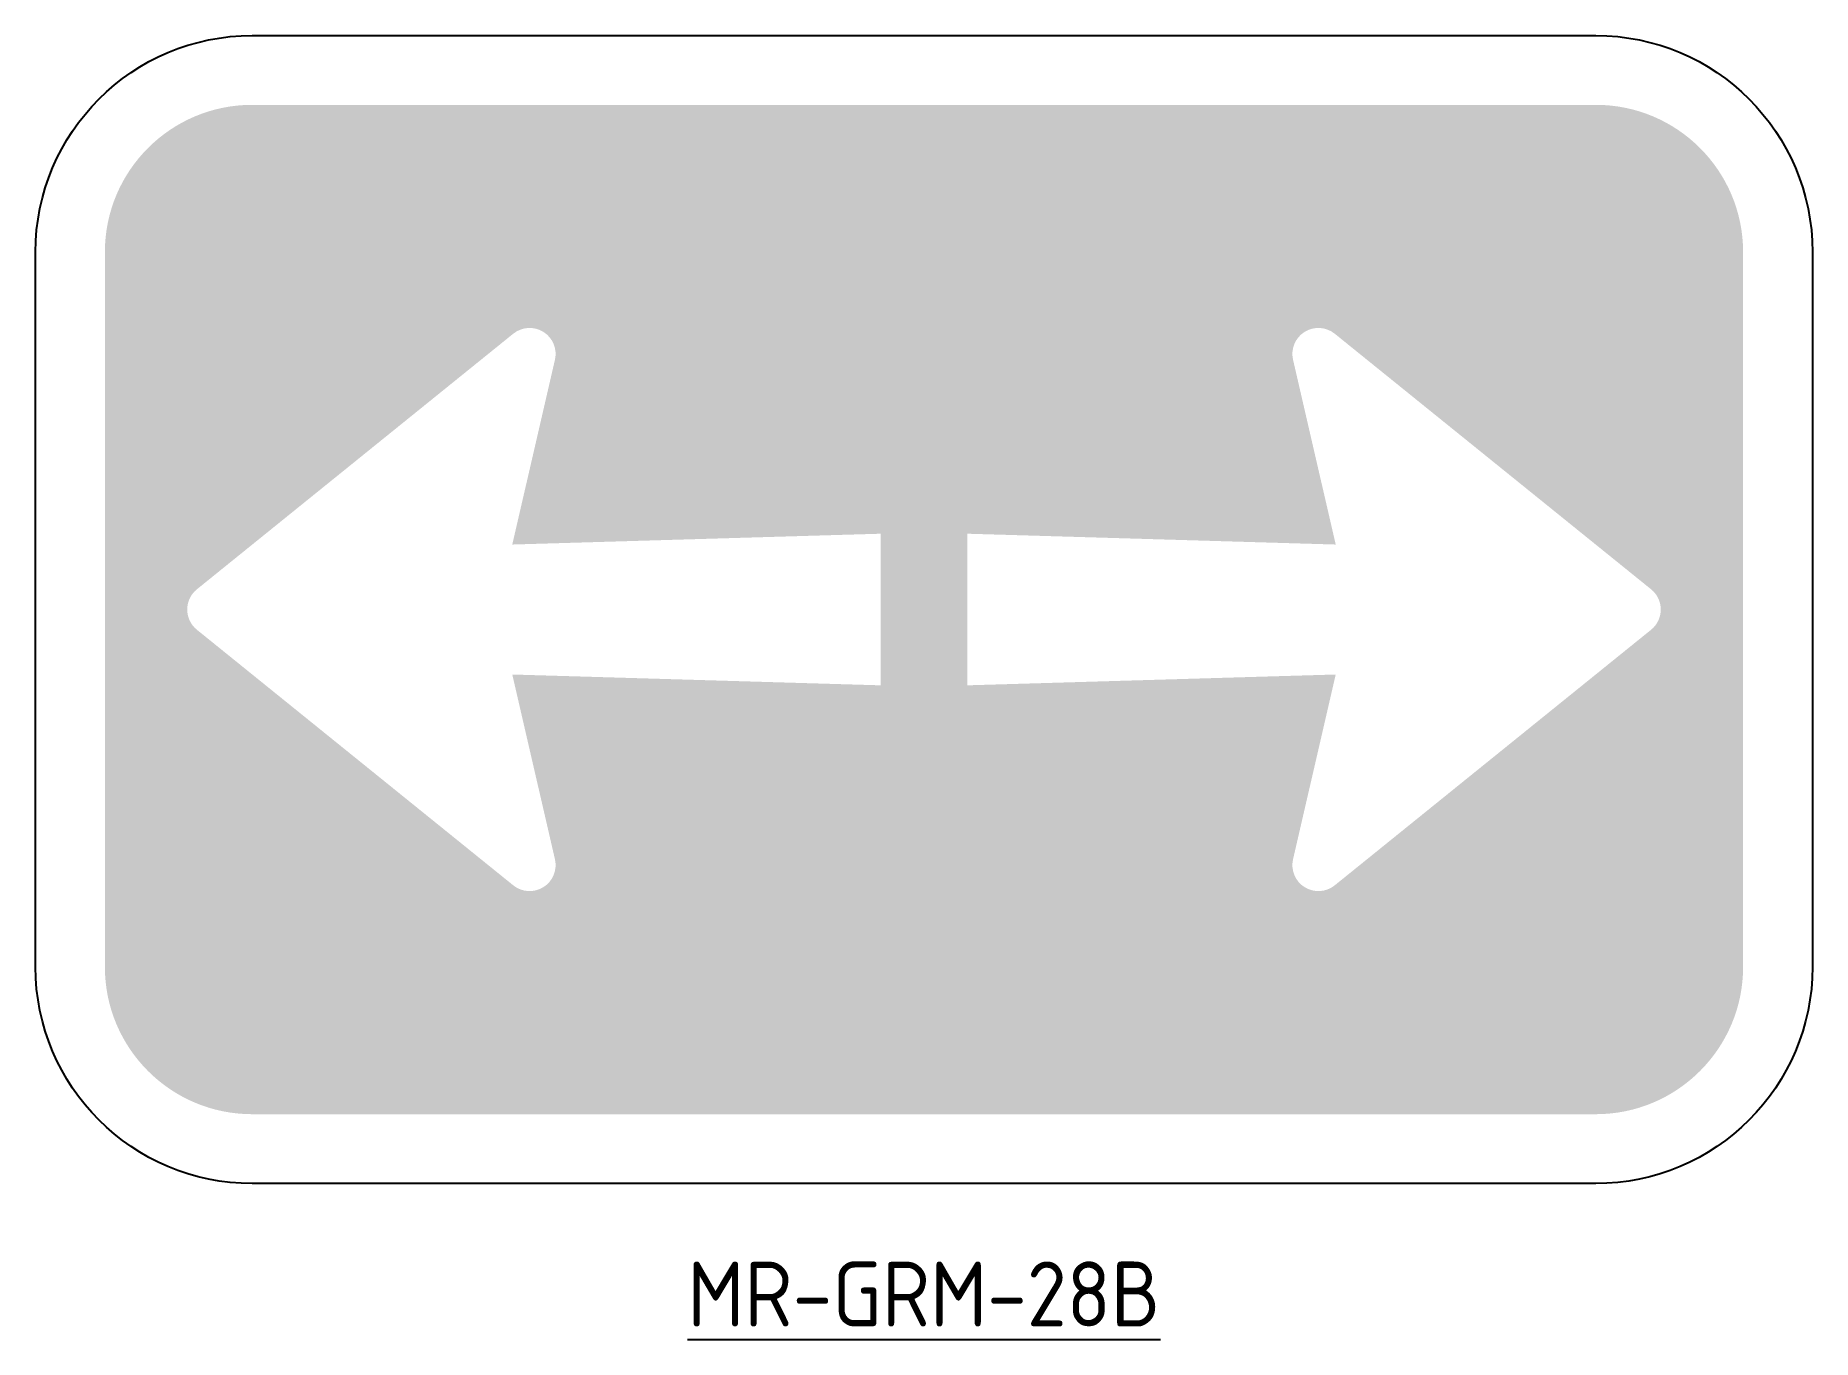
# Model space of a CAD drawing. Header units: millimetres. Extents: x -41 to 41, y -7.2 to 53.
import ezdxf

# ---------------------------------------------------------------- set-up
doc = ezdxf.new("R2010")
doc.units = ezdxf.units.MM
doc.layers.add('SIGN_BLACK', color=7, linetype='Continuous', true_color=0x0a0a0a)
doc.layers.add('SIGN_BLUE', color=7, linetype='Continuous', true_color=0x165788)
doc.layers.add('T35', color=3, linetype='Continuous')
doc.styles.add('T35', font='isocp2.shx', dxfattribs={"height": 3.5})

msp = doc.modelspace()

# ---------------------------------------------------------------- hatches: boundary and pattern name
at = {"layer": 'SIGN_BLUE'}
h = msp.add_hatch(color=256, dxfattribs=at)
h.dxf.hatch_style = 1
edge = h.paths.add_edge_path(flags=16)
edge.add_line((19.00000000000018, 23.49999999999991), (17.03075366437424, 14.9699314850569))
edge.add_arc((18.20000000000027, 14.69999999999991), 1.199999999999988, 167.0004792507495, 308.9458081058874)
edge.add_line((18.9543020768604, 13.76671098964762), (33.55430207686031, 25.56671098964753))
edge.add_arc((32.80000000000018, 26.49999999999991), 1.200000000000015, 308.9458081058847, 411.0541918941153)
edge.add_line((33.55430207686032, 27.43328901035229), (18.95430207686032, 39.23328901035239))
edge.add_arc((18.20000000000018, 38.3), 1.200000000000015, 51.05419189411534, 192.9995207492462)
edge.add_line((17.03075366437415, 38.0300685149431), (19.00000000000018, 29.49999999999991))
edge.add_line((19.00000000000018, 29.49999999999991), (2.000000000000089, 29.99999999999991))
edge.add_line((2.000000000000091, 29.99999999999991), (2.000000000000091, 22.99999999999991))
edge.add_line((2.000000000000091, 22.99999999999991), (19.00000000000018, 23.49999999999991))
edge = h.paths.add_edge_path(flags=16)
edge.add_line((-19, 23.49999999999991), (-17.03075366437406, 14.9699314850569))
edge.add_arc((-18.20000000000009, 14.69999999999991), 1.199999999999988, -128.9458081058874, 12.999520749250507, ccw=False)
edge.add_line((-18.95430207686022, 13.76671098964762), (-33.55430207686013, 25.56671098964753))
edge.add_arc((-32.8, 26.49999999999991), 1.200000000000015, 128.9458081058847, 231.0541918941153, ccw=False)
edge.add_line((-33.55430207686013, 27.43328901035229), (-18.95430207686013, 39.23328901035239))
edge.add_arc((-18.2, 38.3), 1.200000000000015, -12.999520749246187, 128.9458081058847, ccw=False)
edge.add_line((-17.03075366437397, 38.0300685149431), (-19, 29.49999999999991))
edge.add_line((-19, 29.49999999999991), (-1.999999999999908, 29.99999999999991))
edge.add_line((-1.999999999999909, 29.99999999999991), (-1.999999999999909, 22.99999999999991))
edge.add_line((-1.999999999999909, 22.99999999999991), (-19, 23.49999999999991))
edge = h.paths.add_edge_path()
edge.add_arc((-31, 43), 6.800000000000001, 90, 180, ccw=False)
edge.add_line((-31, 49.8), (31, 49.8))
edge.add_arc((31, 43), 6.800000000000001, 0, 90, ccw=False)
edge.add_line((37.8, 43), (37.8, 10))
edge.add_arc((31, 10), 6.800000000000001, -90, 0, ccw=False)
edge.add_line((31, 3.2), (-31, 3.2))
edge.add_arc((-31, 10), 6.800000000000001, 180, 270, ccw=False)
edge.add_line((-37.8, 10), (-37.8, 43))

# ---------------------------------------------------------------- linework, layer by layer
at = {"layer": 'SIGN_BLACK'}
msp.add_lwpolyline([(-41, 43, -0.414213562373095), (-31, 53), (31, 53, -0.414213562373095), (41, 43), (41, 10, -0.414213562373095), (31, 0), (-31, 0, -0.414213562373095), (-41, 10)], format="xyb", close=True, dxfattribs=at)

# ---------------------------------------------------------------- texts
at = {"layer": 'T35', "insert": (0, -3.6), "char_height": 3, "attachment_point": 2, "style": 'T35'}
msp.add_mtext('{\\LMR-GRM-28B}', dxfattribs=at)

doc.saveas('drawing.dxf')
